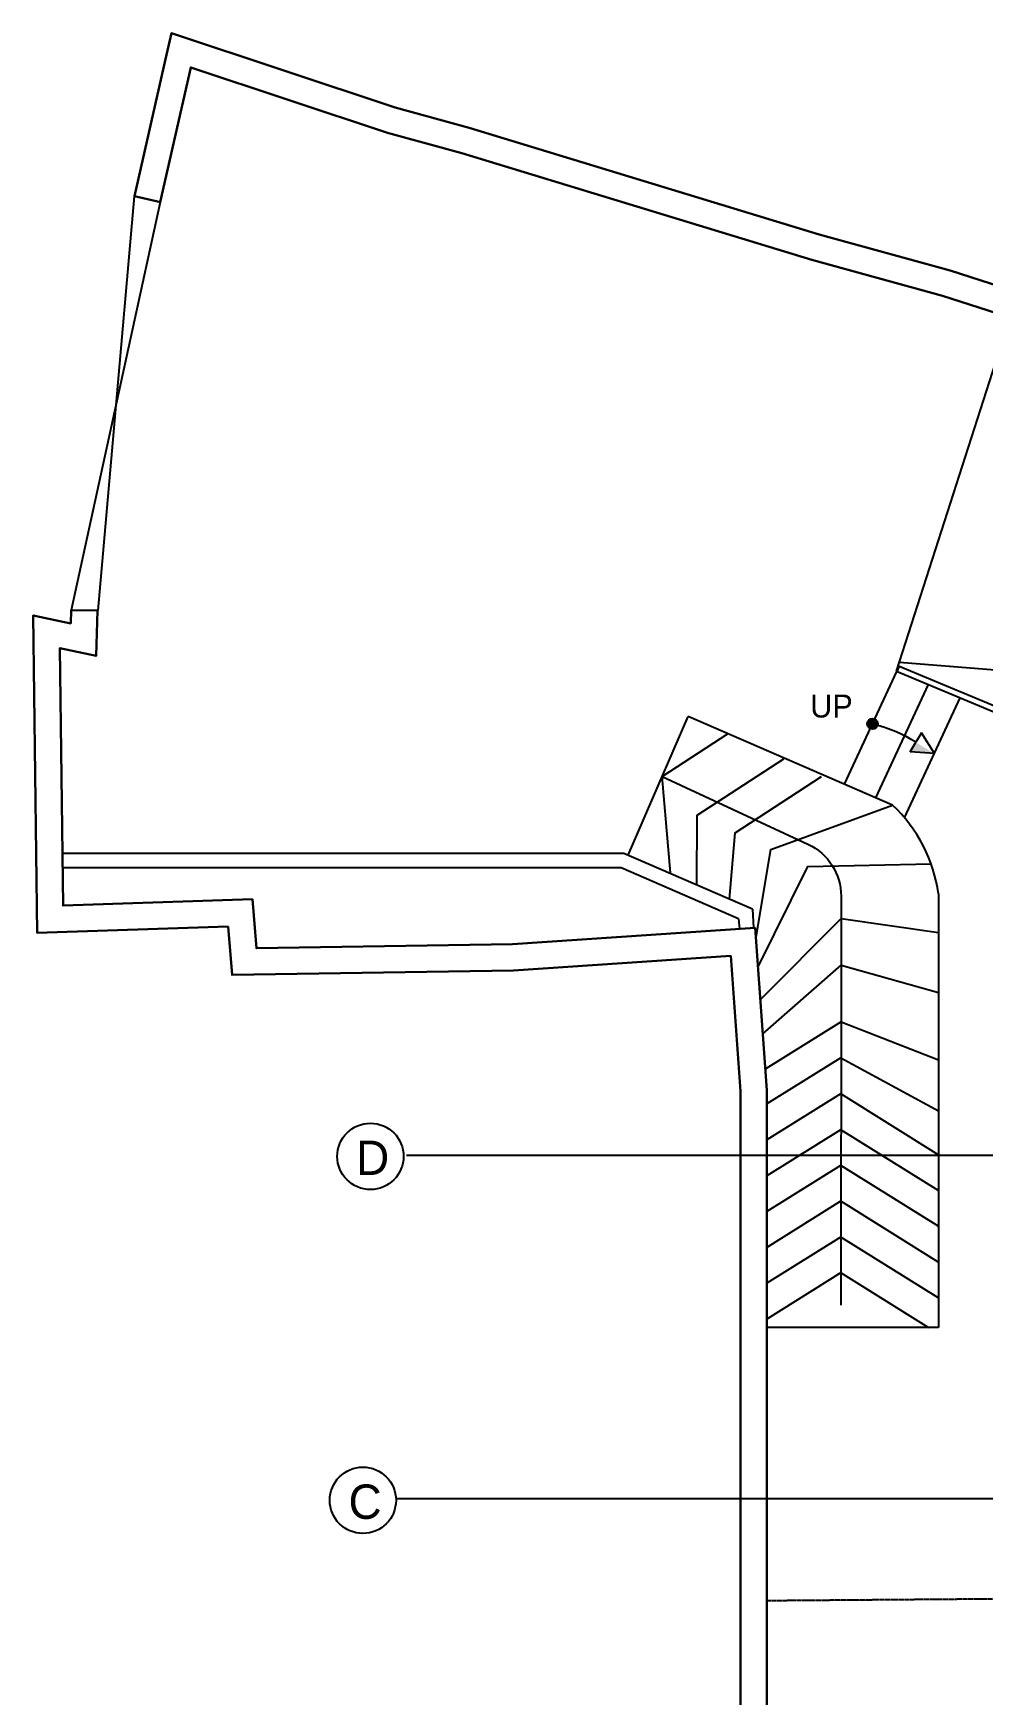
# Model space of a CAD drawing. Header units: millimetres. Extents: x 173236 to 801264, y -94969 to 615039.
# Drawn here: x 626698 to 634986, y 201001 to 215500 of the extents above; entities that cross this region are included whole.
import ezdxf
from ezdxf.enums import TextEntityAlignment as Align

# ---------------------------------------------------------------- set-up
doc = ezdxf.new("R2010")
doc.units = ezdxf.units.MM
doc.header["$MEASUREMENT"] = 0
doc.linetypes.add('DASHED', pattern=[0.75, 0.5, -0.25])
doc.layers.add('00-Def-points', color=7, linetype='Continuous', plot=False)
doc.layers.add('Boundary', color=6, linetype='Continuous', lineweight=30)
for name, color, linetype in [('VOX-A-ANNO-GRID', 253, 'Continuous'), ('VOX-A-ANNO-GRID-LINE', 254, 'Continuous'), ('VOX-A-ANNO-SYMB', 33, 'Continuous'), ('VOX-A-ANNO-TEXT', 30, 'Continuous'), ('VOX-A-ELEV-4-FAR', 137, 'Continuous'), ('VOX-A-FLOOR-HIDD', 9, 'Continuous'), ('VOX-A-FLOOR-LINE', 253, 'Continuous'), ('VOX-A-STAIRS-STEPS', 140, 'Continuous')]:
    doc.layers.add(name, color=color, linetype=linetype)
doc.styles.add('1.5 mm Rotis Annotative', font='', dxfattribs={"height": 1.5})
doc.styles.add('2 mm Rotis Annotative', font='', dxfattribs={"height": 2})
doc.styles.get('1.5 mm Rotis Annotative').set_extended_font_data('Rotis Sans Serif')
doc.styles.get('2 mm Rotis Annotative').set_extended_font_data('Rotis Sans Serif')

# ---------------------------------------------------------------- blocks, each defined once
blk = doc.blocks.new('VOX-A-GRID-TAG')
at = {"layer": 'VOX-A-ANNO-GRID'}
blk.add_circle((0, 0), 1.447, dxfattribs=at)
at = {"layer": 'VOX-A-ANNO-GRID', "style": '1.5 mm Rotis Annotative'}
blk.add_attdef('O1', text='', height=1.5, dxfattribs=at).set_placement((0.097, -0.81), align=Align.CENTER)
blk = doc.blocks.new('dd')
at = {"layer": 'VOX-A-ANNO-GRID-LINE', "transparency": 33554610}
for p, q in [((725774, 159771), (698033, 159771)), ((725680, 156773), (697940, 156773))]:
    blk.add_line(p, q, dxfattribs=at)
at = {"xscale": 199.8152530431017, "yscale": 199.8152530431017, "zscale": 199.8152530431017}
for p, values in [((697717, 159762), {'O1': 'D'}), ((697651, 156761), {'O1': 'C'})]:
    blk.add_blockref('VOX-A-GRID-TAG', p, dxfattribs=at).add_auto_attribs(values)

msp = doc.modelspace()

# ---------------------------------------------------------------- hatches: boundary and pattern name
at = {"layer": 'VOX-A-ANNO-SYMB'}
h = msp.add_hatch(color=256, dxfattribs=at)
h.dxf.hatch_style = 1
h.paths.add_polyline_path([(633977, 209473.4, 1), (634069.7, 209473.4, 1)])
h = msp.add_hatch(color=256, dxfattribs=at)
h.dxf.hatch_style = 1
h.paths.add_polyline_path([(634401.8, 209312), (634563.4, 209213.5), (634351.2, 209229)])

# ---------------------------------------------------------------- linework, layer by layer
at = {"layer": '00-Def-points'}
msp.add_lwpolyline([(632188.3, 209014.3), (633460.4, 208422.5, -0.2917152), (633749.4, 207969.2), (633749.4, 207380.3), (633746.7, 204401.2)], format="xyb", dxfattribs=at)
at = {"layer": 'Boundary'}
for p, q in [((627582.6, 214076.6), (627852.5, 215274.3)), ((627582.6, 214076.6), (627807.2, 214027)), ((627029.5, 210466.1), (627265.1, 210462.3))]:
    msp.add_line(p, q, dxfattribs=at)
for points in [[(645711.5, 208562.7), (645259.7, 208748.3), (644552, 209128.5), (642186.2, 210541.9), (640312.7, 211645.1), (640064.6, 211777.3), (639805.4, 211867.6), (638830.6, 212162.3), (637691.2, 212481.9), (636307.2, 212911.6), (634700.8, 213427.9), (633556.9, 213743.4), (630502.2, 214675), (629857.2, 214851), (627903.3, 215499.8), (627852.5, 215274.3)], [(647142.1, 207851.1), (645631.8, 208346.8), (645161.3, 208540), (644438.5, 208928.3), (642068.9, 210344.1), (640200.2, 211444.4), (639972.1, 211566), (639734.3, 211648.8), (638766.3, 211941.5), (637626, 212261.3), (636237.9, 212692.3), (634635, 213207.4), (633492.8, 213522.5), (630438.4, 214454), (629790.7, 214630.8), (628071.9, 215201.5), (627807, 214026)], [(627029.5, 210466.1), (627025.8, 210349.3), (626697.6, 210419.6), (626730.6, 207649.8), (628399.4, 207705.6)], [(627259.5, 210462.4), (627246.9, 210066.7), (626931, 210134.4), (626957.8, 207887.5), (628611, 207942.8), (628645.5, 207515.4), (630880.6, 207550.1), (632999.3, 207692.8)], [(628399.4, 207705.6), (628433.6, 207282), (630890.1, 207320.2), (632786.1, 207448), (632870.1, 206268.6), (632871.8, 197751), (632904.3, 190406.2), (638262.5, 190406.2), (641157.4, 190349.5), (644727.7, 190404.5), (645776.3, 190434)], [(628628.7, 207724.1), (628645.5, 207515.4), (630880.6, 207550.1), (632999.3, 207692.8), (633100.1, 206276.8), (633101.8, 197751.5), (633133.3, 190636.2), (638264.7, 190636.2), (641157.9, 190579.5), (644722.7, 190634.5), (645766.1, 190663.8)]]:
    msp.add_lwpolyline(points, dxfattribs=at)
at = {"layer": 'VOX-A-ANNO-SYMB'}
for p, q in [((627807, 214026), (627029.5, 210466.1)), ((627265.1, 210462.3), (627582.6, 214076.6)), ((634452.3, 209395), (634401.8, 209312)), ((634563.4, 209213.5), (634452.3, 209395)), ((634351.2, 209229), (634401.8, 209312)), ((634351.2, 209229), (634401.8, 209312)), ((634563.4, 209213.5), (634351.2, 209229)), ((634563.4, 209213.5), (634351.2, 209229)), ((633749.5, 207773.6), (633044, 207064.6)), ((633749.5, 207773.6), (633044, 207064.6)), ((633749.5, 207773.6), (634599.6, 207651.6)), ((633748.9, 206872.3), (633087, 206460.9)), ((633749.5, 206872.3), (633749.2, 206872.1)), ((633749.5, 206872.3), (633749.2, 206872.1)), ((633749.5, 206872.3), (634599.9, 206540.3)), ((633748.3, 206559.8), (633100.1, 206156.9)), ((633744.9, 206559.8), (633745.5, 206559.4)), ((633744.9, 206559.8), (633745.5, 206559.4)), ((633746, 206559.8), (634600, 206097.2)), ((633749.5, 206559.8), (633748.9, 206559.4)), ((633749.5, 206559.8), (633748.9, 206559.4)), ((633749.5, 206247.3), (633100.1, 205842.1)), ((633744.9, 206247.3), (634600.1, 205713.6)), ((633749.5, 205934.7), (633100.2, 205529.6)), ((633744.9, 205934.7), (634600.2, 205401.1)), ((633749.5, 205622.2), (633100.2, 205217.1)), ((633744.9, 205622.2), (634600.2, 205088.5)), ((633749.5, 205309.7), (633100.3, 204904.6)), ((633744.9, 205309.7), (634600.3, 204775.9)), ((633749.5, 204997.2), (633100.4, 204592.2)), ((633744.9, 204997.2), (634600.4, 204463.4)), ((633749.5, 204684.7), (633100.4, 204279.7)), ((633744.9, 204684.7), (634512.5, 204205.7))]:
    msp.add_line(p, q, dxfattribs=at)
for points in [[(632260.8, 208172.7), (632188.5, 209014.7), (632762.4, 209387.7)], [(632489.7, 208066.4), (632494.2, 208676.5), (633248.4, 209166.7)], [(632775.5, 207942.3), (632824.3, 208522.9), (633578.5, 209013.1)], [(633006.3, 207594.6), (633135.5, 208378.1), (634198.5, 208764.3)], [(633023.9, 207346.3), (633460.4, 208227), (634535.2, 208250.3)], [(633065.1, 206768), (633749.5, 207367.2), (634599.7, 207130.2)]]:
    msp.add_lwpolyline(points, dxfattribs=at)
msp.add_circle((634023.4, 209473.4), 46.3, dxfattribs=at)
msp.add_arc((633782.1, 208350.1), 1144.2, 57.20912, 76.80359, dxfattribs=at)
at = {"layer": 'VOX-A-ELEV-4-FAR', "linetype": 'DASHED', "ltscale": 3}
msp.add_line((635889.1, 201842.3), (633100.8, 201820.4), dxfattribs=at)
msp.add_line((635889.1, 201842.3), (633100.8, 201820.4), dxfattribs=at)
at = {"layer": 'VOX-A-FLOOR-HIDD'}
msp.add_line((643519.2, 209282.1), (634258.3, 210008.1), dxfattribs=at)
at = {"layer": 'VOX-A-FLOOR-LINE'}
for p, q in [((634233.9, 209932.2), (635176.1, 212864.2)), ((634256, 209977.1), (634235.6, 209931.4)), ((634256, 209977.1), (634235.6, 209931.4)), ((634249.2, 209979.9), (641949.2, 206766.5)), ((634233.9, 209932.2), (641974.7, 206701.7)), ((626723.8, 208217.2), (626722.3, 208217.2)), ((631854.2, 208342.2), (626952.3, 208342.2)), ((631828.3, 208217.2), (626953.8, 208217.2)), ((632855.1, 207771.5), (631828.3, 208217.2)), ((632855.1, 207771.5), (631828.3, 208217.2)), ((632974.6, 207855.9), (631854.2, 208342.2)), ((632974.6, 207855.9), (631854.2, 208342.2)), ((632974.6, 207855.9), (632985.9, 207691.9)), ((632974.6, 207855.9), (632985.9, 207691.9)), ((632855.1, 207771.5), (632861.2, 207683.5)), ((632855.1, 207771.5), (632861.2, 207683.5))]:
    msp.add_line(p, q, dxfattribs=at)
at = {"layer": 'VOX-A-STAIRS-STEPS'}
for p, q in [((633777.8, 208947.3), (634235.6, 209931.4)), ((634052.9, 208827.5), (634512.7, 209815.8)), ((634303.1, 208653.9), (634789.8, 209700.1)), ((631889.8, 208326.8), (632415.8, 209538.2)), ((631889.8, 208326.8), (632415.8, 209538.2)), ((634198.5, 208764.3), (632415.8, 209538.2)), ((634198.5, 208764.3), (632415.8, 209538.2)), ((634599.5, 207988.7), (634600.4, 204205.7)), ((634599.5, 207988.7), (634600.4, 204205.7)), ((634600.4, 204205.7), (633100.6, 204205.7)), ((634600.4, 204205.7), (633100.6, 204205.7))]:
    msp.add_line(p, q, dxfattribs=at)
msp.add_arc((633298.3, 207807.4), 1313.8, 7.93165, 46.74599, dxfattribs=at)
msp.add_arc((633298.3, 207807.4), 1313.8, 7.93165, 46.74599, dxfattribs=at)

# ---------------------------------------------------------------- block references
at = {"layer": 'VOX-A-ANNO-GRID-LINE'}
msp.add_blockref('dd', (-68075.9, 45936.7), dxfattribs=at)

# ---------------------------------------------------------------- texts
at = {"layer": 'VOX-A-ANNO-TEXT', "insert": (633479.7, 209728.5), "char_height": 200, "width": 8361.37, "attachment_point": 1, "style": '2 mm Rotis Annotative'}
msp.add_mtext('UP', dxfattribs=at)

doc.saveas('drawing.dxf')
